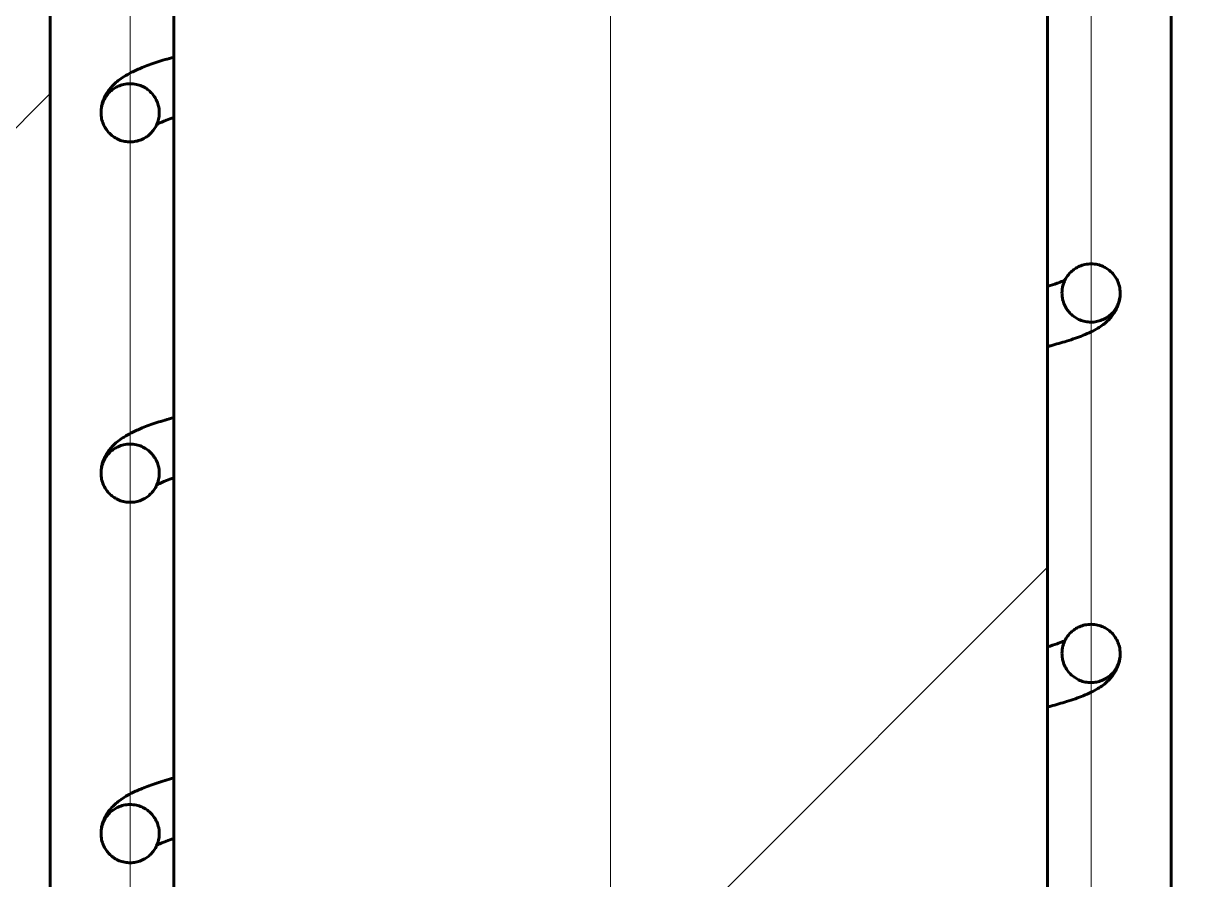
# Model space of a CAD drawing. Header units: millimetres. Extents: x -68 to 2520, y 0 to 297.
# Drawn here: x 1097.501 to 1099.174, y 209.694 to 210.93 of the extents above; entities that cross this region are included whole.
import ezdxf

# ---------------------------------------------------------------- set-up
doc = ezdxf.new("R2010")
doc.units = ezdxf.units.MM
for name, pattern in [('K5LT_AXLED', [13.660316, 9.160316, -1.5, 1.5, -1.5]), ('K5LT_BASIC', [0]), ('K5LT_THIN_INCLUDED_TO_HATCHING', [0])]:
    doc.linetypes.add(name, pattern=pattern)
doc.layers.add('Системный слой', color=7, linetype='Continuous')
pattern_1 = [(45, (0, 0), (-2.12132, 2.12132), [])]
pattern_2 = [(45, (0, 0), (-1.0606602, 1.0606602), [])]

# ---------------------------------------------------------------- blocks, each defined once
blk = doc.blocks.new('U16')
at = {"layer": 'Системный слой'}
h = blk.add_hatch(dxfattribs=at)
h.set_pattern_fill('Металл', angle=45, style=0, pattern_type=0)
h.set_pattern_definition(pattern_2)
h.paths.add_polyline_path([(1099.1569, 208.6163), (1097.5399, 208.6163), (1097.5399, 208.8263), (1097.7184, 208.8263), (1097.7184, 212.3963), (1097.9284, 212.6063), (1098.7684, 212.6063), (1098.9784, 212.3963), (1098.9784, 208.8263), (1099.1569, 208.8263)])
h = blk.add_hatch(dxfattribs=at)
h.set_pattern_fill('Металл', angle=45, style=0, pattern_type=0)
h.set_pattern_definition(pattern_1)
h.paths.add_polyline_path([(1099.1569, 212.1863), (1099.3984, 212.1863), (1099.3984, 205.8863), (1099.1569, 205.8863)])
h.paths.add_polyline_path([(1097.2984, 212.1863), (1097.5399, 212.1863), (1097.5399, 205.8863), (1097.2984, 205.8863)])
at = {"layer": 'Системный слой', "color": 30, "linetype": 'K5LT_AXLED', "lineweight": 18, "true_color": 0xff8000}
for p, q in [((1098.3484, 203.3613), (1098.3484, 214.6063)), ((1097.6554, 213.2989), (1097.6554, 206.7789)), ((1099.0414, 213.2989), (1099.0414, 206.7789))]:
    blk.add_line(p, q, dxfattribs=at)
at = {"layer": 'Системный слой', "color": 5, "linetype": 'K5LT_BASIC', "lineweight": 60, "true_color": 0x0000ff}
for p, q in [((1097.7184, 208.8263), (1097.7184, 212.3963)), ((1098.9784, 208.8263), (1098.9784, 212.3963)), ((1097.5399, 212.1863), (1097.5399, 205.8863)), ((1099.1569, 212.1863), (1099.1569, 205.8863))]:
    blk.add_line(p, q, dxfattribs=at)
at = {"layer": 'Системный слой', "color": 7, "linetype": 'K5LT_THIN_INCLUDED_TO_HATCHING', "lineweight": 18}
blk.add_open_spline([(1103.1014, 212.3963), (1103.2855, 209.9347), (1102.8306, 207.7548), (1101.7367, 205.8566), (1101.3792, 205.2362), (1100.9809, 204.5647), (1100.4592, 204.0855), (1099.7798, 203.4614), (1098.7569, 202.8425), (1097.9331, 202.7789), (1096.6501, 202.6799), (1094.9185, 204.0206), (1094.2167, 205.1888), (1093.6797, 206.0827), (1093.6349, 207.3902), (1093.5489, 208.5113), (1093.4946, 209.218), (1093.6478, 209.9483), (1093.5489, 210.6474), (1093.465, 211.2396), (1093.3102, 211.8226), (1093.0843, 212.3963)], degree=3, knots=[0, 0, 0, 0, 1, 1, 1, 2, 2, 2, 3, 3, 3, 4, 4, 4, 5, 5, 5, 6, 6, 6, 7, 7, 7, 7], dxfattribs=at)
at = {"layer": 'Системный слой', "color": 5, "linetype": 'K5LT_BASIC', "lineweight": 60, "true_color": 0x0000ff}
for points, knots in [([(1097.6134, 210.8005), (1097.6134, 210.8029), (1097.6136, 210.8071), (1097.6148, 210.8132), (1097.6166, 210.8188), (1097.6191, 210.8245), (1097.6224, 210.8303), (1097.6267, 210.836), (1097.632, 210.8417), (1097.6387, 210.8474), (1097.6471, 210.8533), (1097.6583, 210.8595), (1097.6734, 210.8663), (1097.6933, 210.8735), (1097.7096, 210.8784), (1097.7184, 210.8807)], [0, 0, 0, 0, 0.631462, 1.136407, 1.684433, 2.288542, 2.966282, 3.743587, 4.654178, 5.746716, 7.084398, 8.746898, 10.824696, 13.400366, 16, 16, 16, 16]), ([(1097.6974, 210.8005), (1097.6974, 210.8042), (1097.6965, 210.8106), (1097.6933, 210.819), (1097.6894, 210.8255), (1097.6846, 210.8309), (1097.6789, 210.8356), (1097.6721, 210.8393), (1097.664, 210.8419), (1097.6551, 210.8428), (1097.646, 210.8418), (1097.6384, 210.8392), (1097.632, 210.8356), (1097.6265, 210.8313), (1097.6214, 210.8256), (1097.6171, 210.8186), (1097.6141, 210.81), (1097.6134, 210.8038), (1097.6134, 210.8005)], [0, 0, 0, 0, 1.592461, 2.785924, 3.828479, 4.866996, 5.899184, 7.021189, 8.189148, 9.563458, 10.873621, 12.085992, 13.033391, 14.033099, 15.089932, 16.33014, 17.573529, 19, 19, 19, 19]), ([(1097.6134, 210.8005), (1097.6134, 210.7976), (1097.6139, 210.7919), (1097.6164, 210.7842), (1097.6199, 210.7776), (1097.6241, 210.7722), (1097.6293, 210.7673), (1097.6358, 210.763), (1097.6434, 210.7599), (1097.6515, 210.7584), (1097.6596, 210.7585), (1097.6677, 210.7601), (1097.6747, 210.763), (1097.681, 210.767), (1097.6863, 210.7718), (1097.691, 210.7779), (1097.6947, 210.7851), (1097.6969, 210.7929), (1097.6974, 210.7981), (1097.6974, 210.8005)], [0, 0, 0, 0, 1.312746, 2.58758, 3.677722, 4.686463, 5.689731, 6.920865, 8.1983, 9.417929, 10.659337, 11.860724, 13.123598, 14.118512, 15.228288, 16.35239, 17.621424, 18.912975, 20, 20, 20, 20]), ([(1097.7184, 210.7937), (1097.7144, 210.7924), (1097.7053, 210.7891), (1097.6977, 210.7857), (1097.6944, 210.784), (1097.6938, 210.7837)], [0, 0, 0, 0, 2.062155, 5.274755, 6, 6, 6, 6]), ([(1098.9994, 210.5406), (1098.9994, 210.5443), (1099.0002, 210.5507), (1099.0034, 210.5591), (1099.0073, 210.5656), (1099.0121, 210.571), (1099.0178, 210.5757), (1099.0246, 210.5794), (1099.0327, 210.582), (1099.0416, 210.583), (1099.0507, 210.5819), (1099.0583, 210.5793), (1099.0647, 210.5757), (1099.0702, 210.5714), (1099.0753, 210.5657), (1099.0796, 210.5587), (1099.0826, 210.5501), (1099.0834, 210.5439), (1099.0834, 210.5406)], [0, 0, 0, 0, 1.592462, 2.785924, 3.828479, 4.866996, 5.899184, 7.021189, 8.189148, 9.563458, 10.873621, 12.085992, 13.033391, 14.033099, 15.089932, 16.33014, 17.573529, 19, 19, 19, 19]), ([(1098.9784, 210.5501), (1098.9836, 210.5517), (1098.9917, 210.5544), (1098.9997, 210.5574), (1099.0027, 210.5587), (1099.0036, 210.5591)], [0, 0, 0, 0, 2.795788, 4.890683, 6, 6, 6, 6]), ([(1099.0834, 210.5406), (1099.0834, 210.5383), (1099.0831, 210.534), (1099.0819, 210.528), (1099.0801, 210.5223), (1099.0776, 210.5167), (1099.0743, 210.511), (1099.0701, 210.5054), (1099.0649, 210.4999), (1099.0585, 210.4946), (1099.0507, 210.4893), (1099.0412, 210.4843), (1099.0303, 210.4796), (1099.0189, 210.4754), (1099.0037, 210.4704), (1098.9899, 210.4664), (1098.98, 210.4638), (1098.9784, 210.4633)], [0, 0, 0, 0, 0.710322, 1.273445, 1.87884, 2.539284, 3.272261, 4.102554, 5.062224, 6.198866, 7.566426, 9.216873, 11.035123, 12.815144, 14.595165, 17.436996, 18, 18, 18, 18]), ([(1099.0834, 210.5406), (1099.0834, 210.5377), (1099.0828, 210.532), (1099.0803, 210.5243), (1099.0768, 210.5177), (1099.0726, 210.5123), (1099.0674, 210.5074), (1099.0609, 210.5032), (1099.0533, 210.5001), (1099.0452, 210.4985), (1099.0371, 210.4986), (1099.029, 210.5002), (1099.022, 210.5031), (1099.0157, 210.5071), (1099.0104, 210.5119), (1099.0057, 210.518), (1099.002, 210.5252), (1098.9998, 210.533), (1098.9994, 210.5382), (1098.9994, 210.5406)], [0, 0, 0, 0, 1.312746, 2.58758, 3.677722, 4.686463, 5.689731, 6.920865, 8.1983, 9.417929, 10.659337, 11.860724, 13.123598, 14.118512, 15.228288, 16.35239, 17.621424, 18.912975, 20, 20, 20, 20]), ([(1097.6134, 210.2807), (1097.6134, 210.2831), (1097.6136, 210.2874), (1097.6148, 210.2934), (1097.6166, 210.2991), (1097.6191, 210.3048), (1097.6224, 210.3105), (1097.6267, 210.3163), (1097.632, 210.322), (1097.6387, 210.3277), (1097.6471, 210.3335), (1097.6583, 210.3397), (1097.6734, 210.3466), (1097.6933, 210.3538), (1097.7096, 210.3586), (1097.7184, 210.361)], [0, 0, 0, 0, 0.631462, 1.136407, 1.684433, 2.288542, 2.966282, 3.743587, 4.654178, 5.746716, 7.084398, 8.746898, 10.824696, 13.400366, 16, 16, 16, 16]), ([(1097.6974, 210.2807), (1097.6974, 210.2844), (1097.6965, 210.2909), (1097.6933, 210.2992), (1097.6894, 210.3057), (1097.6846, 210.3111), (1097.6789, 210.3158), (1097.6721, 210.3195), (1097.664, 210.3222), (1097.6551, 210.3231), (1097.646, 210.322), (1097.6384, 210.3194), (1097.632, 210.3159), (1097.6265, 210.3115), (1097.6214, 210.3059), (1097.6171, 210.2988), (1097.6141, 210.2902), (1097.6134, 210.284), (1097.6134, 210.2807)], [0, 0, 0, 0, 1.592461, 2.785924, 3.828479, 4.866996, 5.899184, 7.021189, 8.189148, 9.563458, 10.873621, 12.085992, 13.033391, 14.033099, 15.089932, 16.33014, 17.573529, 19, 19, 19, 19]), ([(1097.6134, 210.2807), (1097.6134, 210.2779), (1097.6139, 210.2722), (1097.6164, 210.2644), (1097.6199, 210.2579), (1097.6241, 210.2524), (1097.6293, 210.2475), (1097.6358, 210.2433), (1097.6434, 210.2402), (1097.6515, 210.2387), (1097.6596, 210.2387), (1097.6677, 210.2403), (1097.6747, 210.2432), (1097.681, 210.2472), (1097.6863, 210.252), (1097.691, 210.2581), (1097.6947, 210.2654), (1097.6969, 210.2731), (1097.6974, 210.2784), (1097.6974, 210.2807)], [0, 0, 0, 0, 1.312746, 2.58758, 3.677722, 4.686463, 5.689731, 6.920865, 8.1983, 9.417929, 10.659337, 11.860724, 13.123598, 14.118512, 15.228288, 16.35239, 17.621424, 18.912975, 20, 20, 20, 20]), ([(1097.7184, 210.274), (1097.7144, 210.2726), (1097.7053, 210.2694), (1097.6977, 210.266), (1097.6944, 210.2642), (1097.6938, 210.2639)], [0, 0, 0, 0, 2.062155, 5.274755, 6, 6, 6, 6]), ([(1098.9994, 210.0209), (1098.9994, 210.0246), (1099.0002, 210.031), (1099.0034, 210.0393), (1099.0073, 210.0458), (1099.0121, 210.0513), (1099.0178, 210.0559), (1099.0246, 210.0597), (1099.0327, 210.0623), (1099.0416, 210.0632), (1099.0507, 210.0621), (1099.0583, 210.0595), (1099.0647, 210.056), (1099.0702, 210.0517), (1099.0753, 210.046), (1099.0796, 210.0389), (1099.0826, 210.0303), (1099.0834, 210.0242), (1099.0834, 210.0209)], [0, 0, 0, 0, 1.592462, 2.785924, 3.828479, 4.866996, 5.899184, 7.021189, 8.189148, 9.563458, 10.873621, 12.085992, 13.033391, 14.033099, 15.089932, 16.33014, 17.573529, 19, 19, 19, 19]), ([(1098.9784, 210.0303), (1098.9836, 210.0319), (1098.9917, 210.0346), (1098.9997, 210.0377), (1099.0027, 210.039), (1099.0036, 210.0394)], [0, 0, 0, 0, 2.795788, 4.890683, 6, 6, 6, 6]), ([(1099.0834, 210.0209), (1099.0834, 210.0185), (1099.0831, 210.0143), (1099.0819, 210.0082), (1099.0801, 210.0026), (1099.0776, 209.9969), (1099.0743, 209.9912), (1099.0701, 209.9857), (1099.0649, 209.9802), (1099.0585, 209.9748), (1099.0507, 209.9696), (1099.0412, 209.9645), (1099.0303, 209.9598), (1099.0189, 209.9556), (1099.0037, 209.9506), (1098.9899, 209.9466), (1098.98, 209.944), (1098.9784, 209.9436)], [0, 0, 0, 0, 0.710322, 1.273445, 1.87884, 2.539284, 3.272261, 4.102554, 5.062224, 6.198866, 7.566426, 9.216873, 11.035123, 12.815144, 14.595165, 17.436996, 18, 18, 18, 18]), ([(1099.0834, 210.0209), (1099.0834, 210.018), (1099.0828, 210.0123), (1099.0803, 210.0045), (1099.0768, 209.998), (1099.0726, 209.9926), (1099.0674, 209.9877), (1099.0609, 209.9834), (1099.0533, 209.9803), (1099.0452, 209.9788), (1099.0371, 209.9788), (1099.029, 209.9804), (1099.022, 209.9834), (1099.0157, 209.9874), (1099.0104, 209.9921), (1099.0057, 209.9982), (1099.002, 210.0055), (1098.9998, 210.0132), (1098.9994, 210.0185), (1098.9994, 210.0209)], [0, 0, 0, 0, 1.312746, 2.58758, 3.677722, 4.686463, 5.689731, 6.920865, 8.1983, 9.417929, 10.659337, 11.860724, 13.123598, 14.118512, 15.228288, 16.35239, 17.621424, 18.912975, 20, 20, 20, 20]), ([(1097.6134, 209.761), (1097.6134, 209.7634), (1097.6136, 209.7676), (1097.6148, 209.7737), (1097.6166, 209.7793), (1097.6191, 209.785), (1097.6224, 209.7908), (1097.6267, 209.7965), (1097.632, 209.8022), (1097.6387, 209.8079), (1097.6471, 209.8138), (1097.6583, 209.82), (1097.6734, 209.8268), (1097.6933, 209.834), (1097.7096, 209.8389), (1097.7184, 209.8412)], [0, 0, 0, 0, 0.631462, 1.136407, 1.684433, 2.288542, 2.966282, 3.743587, 4.654178, 5.746716, 7.084398, 8.746898, 10.824696, 13.400366, 16, 16, 16, 16]), ([(1097.6974, 209.761), (1097.6974, 209.7647), (1097.6965, 209.7711), (1097.6933, 209.7795), (1097.6894, 209.786), (1097.6846, 209.7914), (1097.6789, 209.7961), (1097.6721, 209.7998), (1097.664, 209.8024), (1097.6551, 209.8033), (1097.646, 209.8023), (1097.6384, 209.7997), (1097.632, 209.7961), (1097.6265, 209.7918), (1097.6214, 209.7861), (1097.6171, 209.7791), (1097.6141, 209.7705), (1097.6134, 209.7643), (1097.6134, 209.761)], [0, 0, 0, 0, 1.592461, 2.785924, 3.828479, 4.866996, 5.899184, 7.021189, 8.189148, 9.563458, 10.873621, 12.085992, 13.033391, 14.033099, 15.089932, 16.33014, 17.573529, 19, 19, 19, 19]), ([(1097.6134, 209.761), (1097.6134, 209.7581), (1097.6139, 209.7524), (1097.6164, 209.7447), (1097.6199, 209.7381), (1097.6241, 209.7327), (1097.6293, 209.7278), (1097.6358, 209.7235), (1097.6434, 209.7204), (1097.6515, 209.7189), (1097.6596, 209.719), (1097.6677, 209.7206), (1097.6747, 209.7235), (1097.681, 209.7275), (1097.6863, 209.7323), (1097.691, 209.7384), (1097.6947, 209.7456), (1097.6969, 209.7534), (1097.6974, 209.7586), (1097.6974, 209.761)], [0, 0, 0, 0, 1.312746, 2.58758, 3.677722, 4.686463, 5.689731, 6.920865, 8.1983, 9.417929, 10.659337, 11.860724, 13.123598, 14.118512, 15.228288, 16.35239, 17.621424, 18.912975, 20, 20, 20, 20]), ([(1097.7184, 209.7542), (1097.7144, 209.7529), (1097.7053, 209.7496), (1097.6977, 209.7462), (1097.6944, 209.7445), (1097.6938, 209.7442)], [0, 0, 0, 0, 2.062155, 5.274755, 6, 6, 6, 6])]:
    blk.add_open_spline(points, degree=3, knots=knots, dxfattribs=at)
blk = doc.blocks.new('U29')
at = {"layer": 'Системный слой'}
h = blk.add_hatch(dxfattribs=at)
h.set_pattern_fill('Металл', angle=45, style=0, pattern_type=0)
h.set_pattern_definition(pattern_2)
h.paths.add_polyline_path([(1099.1569, 208.6163), (1097.5399, 208.6163), (1097.5399, 208.8263), (1097.7184, 208.8263), (1097.7184, 212.3963), (1097.9284, 212.6063), (1098.7684, 212.6063), (1098.9784, 212.3963), (1098.9784, 208.8263), (1099.1569, 208.8263)])
h = blk.add_hatch(dxfattribs=at)
h.set_pattern_fill('Металл', angle=45, style=0, pattern_type=0)
h.set_pattern_definition(pattern_1)
h.paths.add_polyline_path([(1099.1569, 212.1863), (1099.3984, 212.1863), (1099.3984, 205.8863), (1099.1569, 205.8863)])
h.paths.add_polyline_path([(1097.2984, 212.1863), (1097.5399, 212.1863), (1097.5399, 205.8863), (1097.2984, 205.8863)])
at = {"layer": 'Системный слой', "color": 30, "linetype": 'K5LT_AXLED', "lineweight": 18, "true_color": 0xff8000}
for p, q in [((1098.3484, 203.3613), (1098.3484, 214.6063)), ((1097.6554, 213.2989), (1097.6554, 206.7789)), ((1099.0414, 213.2989), (1099.0414, 206.7789))]:
    blk.add_line(p, q, dxfattribs=at)
at = {"layer": 'Системный слой', "color": 5, "linetype": 'K5LT_BASIC', "lineweight": 60, "true_color": 0x0000ff}
for p, q in [((1097.7184, 208.8263), (1097.7184, 212.3963)), ((1098.9784, 208.8263), (1098.9784, 212.3963)), ((1097.5399, 212.1863), (1097.5399, 205.8863)), ((1099.1569, 212.1863), (1099.1569, 205.8863))]:
    blk.add_line(p, q, dxfattribs=at)
at = {"layer": 'Системный слой', "color": 7, "linetype": 'K5LT_THIN_INCLUDED_TO_HATCHING', "lineweight": 18}
blk.add_open_spline([(1103.1014, 212.3963), (1103.2855, 209.9347), (1102.8306, 207.7548), (1101.7367, 205.8566), (1101.3792, 205.2362), (1100.9809, 204.5647), (1100.4592, 204.0855), (1099.7798, 203.4614), (1098.7569, 202.8425), (1097.9331, 202.7789), (1096.6501, 202.6799), (1094.9185, 204.0206), (1094.2167, 205.1888), (1093.6797, 206.0827), (1093.6349, 207.3902), (1093.5489, 208.5113), (1093.4946, 209.218), (1093.6478, 209.9483), (1093.5489, 210.6474), (1093.465, 211.2396), (1093.3102, 211.8226), (1093.0843, 212.3963)], degree=3, knots=[0, 0, 0, 0, 1, 1, 1, 2, 2, 2, 3, 3, 3, 4, 4, 4, 5, 5, 5, 6, 6, 6, 7, 7, 7, 7], dxfattribs=at)
at = {"layer": 'Системный слой', "color": 5, "linetype": 'K5LT_BASIC', "lineweight": 60, "true_color": 0x0000ff}
for points, knots in [([(1097.6134, 210.8005), (1097.6134, 210.8029), (1097.6136, 210.8071), (1097.6148, 210.8132), (1097.6166, 210.8188), (1097.6191, 210.8245), (1097.6224, 210.8303), (1097.6267, 210.836), (1097.632, 210.8417), (1097.6387, 210.8474), (1097.6471, 210.8533), (1097.6583, 210.8595), (1097.6734, 210.8663), (1097.6933, 210.8735), (1097.7096, 210.8784), (1097.7184, 210.8807)], [0, 0, 0, 0, 0.631462, 1.136407, 1.684433, 2.288542, 2.966282, 3.743587, 4.654178, 5.746716, 7.084398, 8.746898, 10.824696, 13.400366, 16, 16, 16, 16]), ([(1097.6974, 210.8005), (1097.6974, 210.8042), (1097.6965, 210.8106), (1097.6933, 210.819), (1097.6894, 210.8255), (1097.6846, 210.8309), (1097.6789, 210.8356), (1097.6721, 210.8393), (1097.664, 210.8419), (1097.6551, 210.8428), (1097.646, 210.8418), (1097.6384, 210.8392), (1097.632, 210.8356), (1097.6265, 210.8313), (1097.6214, 210.8256), (1097.6171, 210.8186), (1097.6141, 210.81), (1097.6134, 210.8038), (1097.6134, 210.8005)], [0, 0, 0, 0, 1.592461, 2.785924, 3.828479, 4.866996, 5.899184, 7.021189, 8.189148, 9.563458, 10.873621, 12.085992, 13.033391, 14.033099, 15.089932, 16.33014, 17.573529, 19, 19, 19, 19]), ([(1097.6134, 210.8005), (1097.6134, 210.7976), (1097.6139, 210.7919), (1097.6164, 210.7842), (1097.6199, 210.7776), (1097.6241, 210.7722), (1097.6293, 210.7673), (1097.6358, 210.763), (1097.6434, 210.7599), (1097.6515, 210.7584), (1097.6596, 210.7585), (1097.6677, 210.7601), (1097.6747, 210.763), (1097.681, 210.767), (1097.6863, 210.7718), (1097.691, 210.7779), (1097.6947, 210.7851), (1097.6969, 210.7929), (1097.6974, 210.7981), (1097.6974, 210.8005)], [0, 0, 0, 0, 1.312746, 2.58758, 3.677722, 4.686463, 5.689731, 6.920865, 8.1983, 9.417929, 10.659337, 11.860724, 13.123598, 14.118512, 15.228288, 16.35239, 17.621424, 18.912975, 20, 20, 20, 20]), ([(1097.7184, 210.7937), (1097.7144, 210.7924), (1097.7053, 210.7891), (1097.6977, 210.7857), (1097.6944, 210.784), (1097.6938, 210.7837)], [0, 0, 0, 0, 2.062155, 5.274755, 6, 6, 6, 6]), ([(1098.9994, 210.5406), (1098.9994, 210.5443), (1099.0002, 210.5507), (1099.0034, 210.5591), (1099.0073, 210.5656), (1099.0121, 210.571), (1099.0178, 210.5757), (1099.0246, 210.5794), (1099.0327, 210.582), (1099.0416, 210.583), (1099.0507, 210.5819), (1099.0583, 210.5793), (1099.0647, 210.5757), (1099.0702, 210.5714), (1099.0753, 210.5657), (1099.0796, 210.5587), (1099.0826, 210.5501), (1099.0834, 210.5439), (1099.0834, 210.5406)], [0, 0, 0, 0, 1.592462, 2.785924, 3.828479, 4.866996, 5.899184, 7.021189, 8.189148, 9.563458, 10.873621, 12.085992, 13.033391, 14.033099, 15.089932, 16.33014, 17.573529, 19, 19, 19, 19]), ([(1098.9784, 210.5501), (1098.9836, 210.5517), (1098.9917, 210.5544), (1098.9997, 210.5574), (1099.0027, 210.5587), (1099.0036, 210.5591)], [0, 0, 0, 0, 2.795788, 4.890683, 6, 6, 6, 6]), ([(1099.0834, 210.5406), (1099.0834, 210.5383), (1099.0831, 210.534), (1099.0819, 210.528), (1099.0801, 210.5223), (1099.0776, 210.5167), (1099.0743, 210.511), (1099.0701, 210.5054), (1099.0649, 210.4999), (1099.0585, 210.4946), (1099.0507, 210.4893), (1099.0412, 210.4843), (1099.0303, 210.4796), (1099.0189, 210.4754), (1099.0037, 210.4704), (1098.9899, 210.4664), (1098.98, 210.4638), (1098.9784, 210.4633)], [0, 0, 0, 0, 0.710322, 1.273445, 1.87884, 2.539284, 3.272261, 4.102554, 5.062224, 6.198866, 7.566426, 9.216873, 11.035123, 12.815144, 14.595165, 17.436996, 18, 18, 18, 18]), ([(1099.0834, 210.5406), (1099.0834, 210.5377), (1099.0828, 210.532), (1099.0803, 210.5243), (1099.0768, 210.5177), (1099.0726, 210.5123), (1099.0674, 210.5074), (1099.0609, 210.5032), (1099.0533, 210.5001), (1099.0452, 210.4985), (1099.0371, 210.4986), (1099.029, 210.5002), (1099.022, 210.5031), (1099.0157, 210.5071), (1099.0104, 210.5119), (1099.0057, 210.518), (1099.002, 210.5252), (1098.9998, 210.533), (1098.9994, 210.5382), (1098.9994, 210.5406)], [0, 0, 0, 0, 1.312746, 2.58758, 3.677722, 4.686463, 5.689731, 6.920865, 8.1983, 9.417929, 10.659337, 11.860724, 13.123598, 14.118512, 15.228288, 16.35239, 17.621424, 18.912975, 20, 20, 20, 20]), ([(1097.6134, 210.2807), (1097.6134, 210.2831), (1097.6136, 210.2874), (1097.6148, 210.2934), (1097.6166, 210.2991), (1097.6191, 210.3048), (1097.6224, 210.3105), (1097.6267, 210.3163), (1097.632, 210.322), (1097.6387, 210.3277), (1097.6471, 210.3335), (1097.6583, 210.3397), (1097.6734, 210.3466), (1097.6933, 210.3538), (1097.7096, 210.3586), (1097.7184, 210.361)], [0, 0, 0, 0, 0.631462, 1.136407, 1.684433, 2.288542, 2.966282, 3.743587, 4.654178, 5.746716, 7.084398, 8.746898, 10.824696, 13.400366, 16, 16, 16, 16]), ([(1097.6974, 210.2807), (1097.6974, 210.2844), (1097.6965, 210.2909), (1097.6933, 210.2992), (1097.6894, 210.3057), (1097.6846, 210.3111), (1097.6789, 210.3158), (1097.6721, 210.3195), (1097.664, 210.3222), (1097.6551, 210.3231), (1097.646, 210.322), (1097.6384, 210.3194), (1097.632, 210.3159), (1097.6265, 210.3115), (1097.6214, 210.3059), (1097.6171, 210.2988), (1097.6141, 210.2902), (1097.6134, 210.284), (1097.6134, 210.2807)], [0, 0, 0, 0, 1.592461, 2.785924, 3.828479, 4.866996, 5.899184, 7.021189, 8.189148, 9.563458, 10.873621, 12.085992, 13.033391, 14.033099, 15.089932, 16.33014, 17.573529, 19, 19, 19, 19]), ([(1097.6134, 210.2807), (1097.6134, 210.2779), (1097.6139, 210.2722), (1097.6164, 210.2644), (1097.6199, 210.2579), (1097.6241, 210.2524), (1097.6293, 210.2475), (1097.6358, 210.2433), (1097.6434, 210.2402), (1097.6515, 210.2387), (1097.6596, 210.2387), (1097.6677, 210.2403), (1097.6747, 210.2432), (1097.681, 210.2472), (1097.6863, 210.252), (1097.691, 210.2581), (1097.6947, 210.2654), (1097.6969, 210.2731), (1097.6974, 210.2784), (1097.6974, 210.2807)], [0, 0, 0, 0, 1.312746, 2.58758, 3.677722, 4.686463, 5.689731, 6.920865, 8.1983, 9.417929, 10.659337, 11.860724, 13.123598, 14.118512, 15.228288, 16.35239, 17.621424, 18.912975, 20, 20, 20, 20]), ([(1097.7184, 210.274), (1097.7144, 210.2726), (1097.7053, 210.2694), (1097.6977, 210.266), (1097.6944, 210.2642), (1097.6938, 210.2639)], [0, 0, 0, 0, 2.062155, 5.274755, 6, 6, 6, 6]), ([(1098.9994, 210.0209), (1098.9994, 210.0246), (1099.0002, 210.031), (1099.0034, 210.0393), (1099.0073, 210.0458), (1099.0121, 210.0513), (1099.0178, 210.0559), (1099.0246, 210.0597), (1099.0327, 210.0623), (1099.0416, 210.0632), (1099.0507, 210.0621), (1099.0583, 210.0595), (1099.0647, 210.056), (1099.0702, 210.0517), (1099.0753, 210.046), (1099.0796, 210.0389), (1099.0826, 210.0303), (1099.0834, 210.0242), (1099.0834, 210.0209)], [0, 0, 0, 0, 1.592462, 2.785924, 3.828479, 4.866996, 5.899184, 7.021189, 8.189148, 9.563458, 10.873621, 12.085992, 13.033391, 14.033099, 15.089932, 16.33014, 17.573529, 19, 19, 19, 19]), ([(1098.9784, 210.0303), (1098.9836, 210.0319), (1098.9917, 210.0346), (1098.9997, 210.0377), (1099.0027, 210.039), (1099.0036, 210.0394)], [0, 0, 0, 0, 2.795788, 4.890683, 6, 6, 6, 6]), ([(1099.0834, 210.0209), (1099.0834, 210.0185), (1099.0831, 210.0143), (1099.0819, 210.0082), (1099.0801, 210.0026), (1099.0776, 209.9969), (1099.0743, 209.9912), (1099.0701, 209.9857), (1099.0649, 209.9802), (1099.0585, 209.9748), (1099.0507, 209.9696), (1099.0412, 209.9645), (1099.0303, 209.9598), (1099.0189, 209.9556), (1099.0037, 209.9506), (1098.9899, 209.9466), (1098.98, 209.944), (1098.9784, 209.9436)], [0, 0, 0, 0, 0.710322, 1.273445, 1.87884, 2.539284, 3.272261, 4.102554, 5.062224, 6.198866, 7.566426, 9.216873, 11.035123, 12.815144, 14.595165, 17.436996, 18, 18, 18, 18]), ([(1099.0834, 210.0209), (1099.0834, 210.018), (1099.0828, 210.0123), (1099.0803, 210.0045), (1099.0768, 209.998), (1099.0726, 209.9926), (1099.0674, 209.9877), (1099.0609, 209.9834), (1099.0533, 209.9803), (1099.0452, 209.9788), (1099.0371, 209.9788), (1099.029, 209.9804), (1099.022, 209.9834), (1099.0157, 209.9874), (1099.0104, 209.9921), (1099.0057, 209.9982), (1099.002, 210.0055), (1098.9998, 210.0132), (1098.9994, 210.0185), (1098.9994, 210.0209)], [0, 0, 0, 0, 1.312746, 2.58758, 3.677722, 4.686463, 5.689731, 6.920865, 8.1983, 9.417929, 10.659337, 11.860724, 13.123598, 14.118512, 15.228288, 16.35239, 17.621424, 18.912975, 20, 20, 20, 20]), ([(1097.6134, 209.761), (1097.6134, 209.7634), (1097.6136, 209.7676), (1097.6148, 209.7737), (1097.6166, 209.7793), (1097.6191, 209.785), (1097.6224, 209.7908), (1097.6267, 209.7965), (1097.632, 209.8022), (1097.6387, 209.8079), (1097.6471, 209.8138), (1097.6583, 209.82), (1097.6734, 209.8268), (1097.6933, 209.834), (1097.7096, 209.8389), (1097.7184, 209.8412)], [0, 0, 0, 0, 0.631462, 1.136407, 1.684433, 2.288542, 2.966282, 3.743587, 4.654178, 5.746716, 7.084398, 8.746898, 10.824696, 13.400366, 16, 16, 16, 16]), ([(1097.6974, 209.761), (1097.6974, 209.7647), (1097.6965, 209.7711), (1097.6933, 209.7795), (1097.6894, 209.786), (1097.6846, 209.7914), (1097.6789, 209.7961), (1097.6721, 209.7998), (1097.664, 209.8024), (1097.6551, 209.8033), (1097.646, 209.8023), (1097.6384, 209.7997), (1097.632, 209.7961), (1097.6265, 209.7918), (1097.6214, 209.7861), (1097.6171, 209.7791), (1097.6141, 209.7705), (1097.6134, 209.7643), (1097.6134, 209.761)], [0, 0, 0, 0, 1.592461, 2.785924, 3.828479, 4.866996, 5.899184, 7.021189, 8.189148, 9.563458, 10.873621, 12.085992, 13.033391, 14.033099, 15.089932, 16.33014, 17.573529, 19, 19, 19, 19]), ([(1097.6134, 209.761), (1097.6134, 209.7581), (1097.6139, 209.7524), (1097.6164, 209.7447), (1097.6199, 209.7381), (1097.6241, 209.7327), (1097.6293, 209.7278), (1097.6358, 209.7235), (1097.6434, 209.7204), (1097.6515, 209.7189), (1097.6596, 209.719), (1097.6677, 209.7206), (1097.6747, 209.7235), (1097.681, 209.7275), (1097.6863, 209.7323), (1097.691, 209.7384), (1097.6947, 209.7456), (1097.6969, 209.7534), (1097.6974, 209.7586), (1097.6974, 209.761)], [0, 0, 0, 0, 1.312746, 2.58758, 3.677722, 4.686463, 5.689731, 6.920865, 8.1983, 9.417929, 10.659337, 11.860724, 13.123598, 14.118512, 15.228288, 16.35239, 17.621424, 18.912975, 20, 20, 20, 20]), ([(1097.7184, 209.7542), (1097.7144, 209.7529), (1097.7053, 209.7496), (1097.6977, 209.7462), (1097.6944, 209.7445), (1097.6938, 209.7442)], [0, 0, 0, 0, 2.062155, 5.274755, 6, 6, 6, 6])]:
    blk.add_open_spline(points, degree=3, knots=knots, dxfattribs=at)

msp = doc.modelspace()

# ---------------------------------------------------------------- block references
at = {"layer": 'Системный слой'}
for name in ['U16', 'U29']:
    msp.add_blockref(name, (0, 0), dxfattribs=at)

doc.saveas('drawing.dxf')
